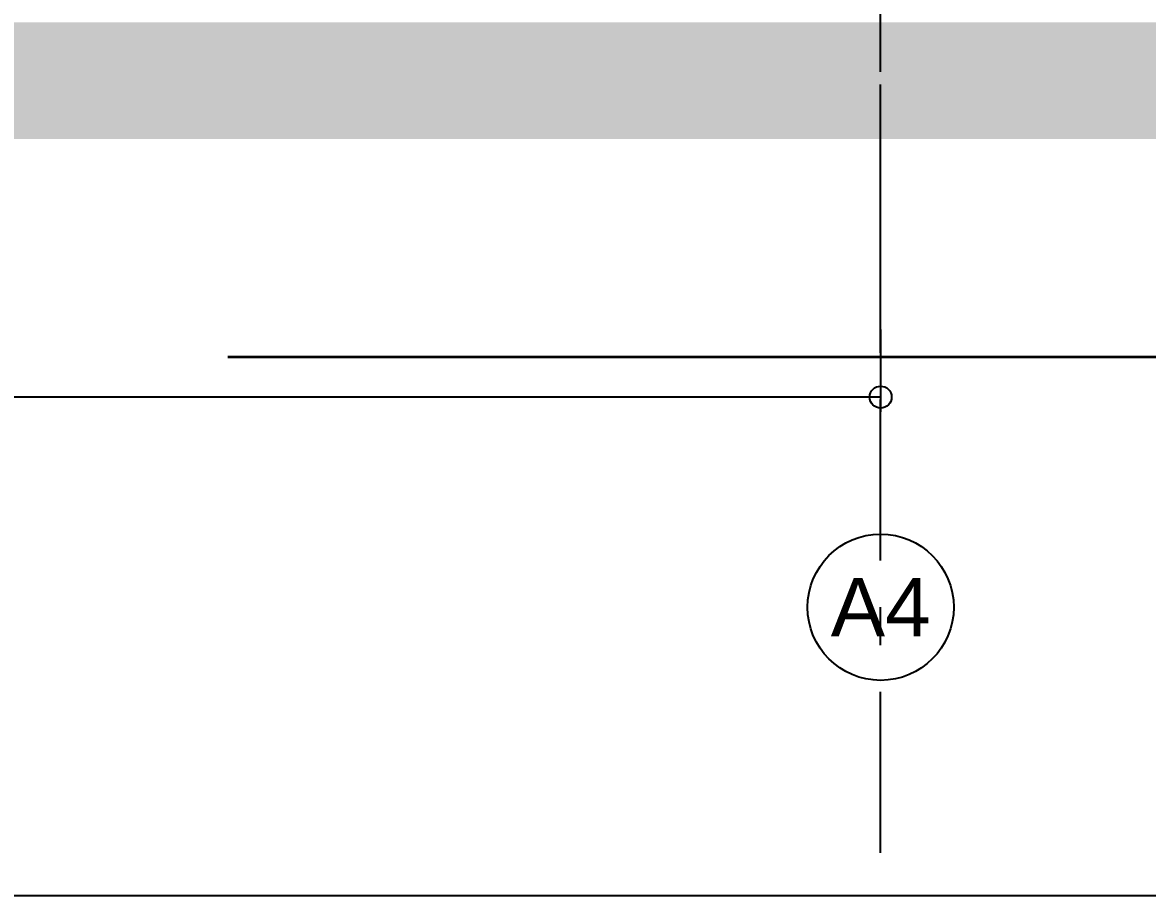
# Model space of a CAD drawing. Header units: millimetres. Extents: x 663313 to 1226001, y 1431724 to 1620898.
# Drawn here: x 964757 to 968605, y 1505819 to 1508805 of the extents above; entities that cross this region are included whole.
import ezdxf
from ezdxf.enums import TextEntityAlignment as Align

# ---------------------------------------------------------------- set-up
doc = ezdxf.new("R2010")
doc.units = ezdxf.units.MM
doc.set_wipeout_variables(frame=1)
for name, pattern in [('CENTER', [50.8, 31.75, -6.35, 6.35, -6.35]), ('DPA_Grid _ Level 100', [1000, 550, -160, 130, -160]), ('TA_GL_000.70000', [1.925, 0.7, -0.175, 0.175, -0.175, 0.7])]:
    doc.linetypes.add(name, pattern=pattern)
doc.layers.add('000 - 0_HIDE_OBJ_FRAMING_DEF_SUB', color=7, linetype='Continuous', plot=False)
for name, color, linetype in [('000 - 0_SYM_DWG_GRID-BUBBLE_MAIN_COLOR_6', 7, 'Continuous'), ('000 - 0_SYM_DWG_GRIDLINE_MAIN_COLOR_251', 7, 'Continuous'), ('000 - 0_SYM_DWG_SLOPE-SYM_TEXT_COLOR_3', 7, 'Continuous'), ('000 - CONCRETE_COL_HATCH_', 7, 'Continuous'), ('000 - CONCRETE_COL_WIPEOUT_', 7, 'Continuous'), ('000 - D I M', 7, 'Continuous'), ('000 - GRID', 7, 'CENTER'), ('_PP-Dim', 7, 'Continuous')]:
    doc.layers.add(name, color=color, linetype=linetype)
doc.styles.add('Arial', font='arial.ttf')
doc.styles.add('FAMELINE_FOR_CKST', font='arial.ttf')
doc.styles.add('TA', font='', dxfattribs={"height": 4.5})
doc.styles.get('TA').set_extended_font_data('Cordia New')
doc.dimstyles.new('FAMELINE-CKST_C-C', dxfattribs={"dimtxt": 0.3, "dimasz": 0.15, "dimexe": 0.1, "dimexo": 0.1, "dimgap": 0.05, "dimtad": 1, "dimzin": 0, "dimdsep": 46, "dimtxsty": 'FAMELINE_FOR_CKST', "dimblk": 'ORIGIN', "dimblk1": 'ORIGIN', "dimblk2": 'ORIGIN', "dimsah": 1, "dimcen": 0.1, "dimdle": 0.1, "dimclrd": 7, "dimclre": 7, "dimclrt": 7, "dimadec": 0, "dimazin": 0, "dimtfac": 1, "dimtix": 1, "dimtmove": 2, "dimatfit": 3, "dimfxl": 1, "dimtolj": 1, "dimtzin": 0, "dimlwd": -1, "dimlwe": -1, "dimarcsym": 0})

# ---------------------------------------------------------------- blocks, each defined once
blk = doc.blocks.new('A$Cbc3bdfda')
at = {"layer": 'Defpoints', "color": 7}
blk.add_lwpolyline([(0, -400), (775, -400), (775, 0), (0, 0)], close=True, dxfattribs=at)
blk = doc.blocks.new('*U4824')
at = {"layer": '000 - 0_SYM_DWG_GRID-BUBBLE_MAIN_COLOR_6', "color": 7}
blk.add_line((35, 0), (30, 0), dxfattribs=at)
blk.add_circle((40, 0), 5, dxfattribs=at)
at = {"layer": '000 - 0_SYM_DWG_GRIDLINE_MAIN_COLOR_251', "color": 7, "linetype": 'ByBlock', "ltscale": 5}
blk.add_line((20, 0), (-303.2, 0), dxfattribs=at)
at = {"color": 7, "style": 'TA', "flags": 1}
blk.add_attdef('LOCATION', (6, -6), '', height=4.5, rotation=270, dxfattribs=at)
at = {"layer": '000 - 0_SYM_DWG_SLOPE-SYM_TEXT_COLOR_3', "color": 7, "style": 'Arial'}
blk.add_attdef('GRID-HEAD', text='', height=4, rotation=90, dxfattribs=at).set_placement((40, 0), align=Align.MIDDLE_CENTER)
blk = doc.blocks.new('_Origin')
at = {"color": 7, "linetype": 'ByBlock', "lineweight": -2}
blk.add_line((0, 0), (-1, 0), dxfattribs=at)
blk.add_circle((0, 0), 0.5, dxfattribs=at)
blk = doc.blocks.new('*D5327')
at = {"layer": '000 - D I M', "color": 7, "transparency": 16777216}
for p, q in [((-14800, 100150), (-14800, 99868.8)), ((0, 100150), (0, 99868.8)), ((-75, 99918.8), (-14725, 99918.8))]:
    blk.add_line(p, q, dxfattribs=at)
at = {"layer": 'Defpoints', "color": 7, "transparency": 16777216}
for p in [(-14800, 100200), (0, 100200), (-14800, 99918.8)]:
    blk.add_point(p, dxfattribs=at)
at = {"layer": '000 - D I M', "color": 7, "transparency": 16777216, "xscale": 75, "yscale": 75, "zscale": 75, "rotation": 180}
blk.add_blockref('_Origin', (-14800, 99918.8), dxfattribs=at)
at = {"layer": '000 - D I M', "color": 7, "transparency": 16777216, "xscale": 75, "yscale": 75, "zscale": 75}
blk.add_blockref('_Origin', (0, 99918.8), dxfattribs=at)
at = {"layer": '000 - D I M', "color": 7, "transparency": 16777216, "insert": (-7400, 100020.3), "char_height": 150, "attachment_point": 5, "style": 'FAMELINE_FOR_CKST'}
blk.add_mtext('\\A1;14800', dxfattribs=at)
blk = doc.blocks.new('W-1-PP18-ST_ENT4_REV00_20260602-153342_ELEVATION_3_EX')
at = {"layer": '000 - 0_HIDE_OBJ_FRAMING_DEF_SUB', "color": 7, "linetype": 'DPA_Grid _ Level 100'}
blk.add_line((0, 98360.1562), (0, 117610.3542), dxfattribs=at)
at = {"layer": '000 - 0_HIDE_OBJ_FRAMING_DEF_SUB', "color": 7, "lineweight": 35}
blk.add_line((-2233.1728, 100056.8353), (12914.2328, 100056.8353), dxfattribs=at)
blk = doc.blocks.new('*U5404')
at = {"layer": '000 - CONCRETE_COL_HATCH_'}
h = blk.add_hatch(dxfattribs=at)
h.set_pattern_fill('EARTH', scale=0.5, angle=45)
h.set_pattern_definition([(45, (46236.545, -831398.828), (0, 4.49012806), [3.175, -3.175]), (45, (46235.703, -831397.986), (0, 4.49012806), [3.175, -3.175]), (45, (46234.8612, -831397.1442), (0, 4.49012806), [3.175, -3.175]), (135, (46234.8612, -831396.583), (-4.49012806, 0), [3.175, -3.175]), (135, (46235.703, -831395.741), (-4.49012806, 0), [3.175, -3.175]), (135, (46236.545, -831394.899), (-4.49012806, 0), [3.175, -3.175])])
h.paths.add_polyline_path([(0, 0), (23118.3, 0), (23118.3, 398), (0, 398)])
blk = doc.blocks.new('W-1-PP18-ST_ENT4_REV00_20260602-145720_ELEVATION_3_DIMS')
at = {"layer": '000 - GRID', "color": 7, "linetype": 'TA_GL_000.70000', "xscale": 50, "yscale": 50, "zscale": 50, "rotation": 270}
blk.add_blockref('*U4824', (0, 101200), dxfattribs=at).add_auto_attribs({'GRID-HEAD': 'A4'})
at = {"layer": '000 - D I M', "color": 7}
dim = blk.add_linear_dim(base=(-14800, 99918.8), p1=(0, 100200), p2=(-14800, 100200), dimstyle='FAMELINE-CKST_C-C', override={"dimscale": 500, "dimdec": 0, "dimlfac": 1, "dimclrd": 7, "dimclre": 7, "dimclrt": 7}, dxfattribs=at)
dim.commit()
dim.dimension.update_dxf_attribs({"geometry": '*D5327', "text_midpoint": (-7400, 100020.3)})

msp = doc.modelspace()

# ---------------------------------------------------------------- block references
at = {"color": 7}
msp.add_blockref('W-1-PP18-ST_ENT4_REV00_20260602-145720_ELEVATION_3_DIMS', (967692.4165, 1407605.0011), dxfattribs=at)
at = {"layer": '_PP-Dim', "color": 7, "xscale": 50, "yscale": 50, "zscale": 50}
msp.add_blockref('A$Cbc3bdfda', (937862.5634, 1525819.1136), dxfattribs=at)

# ---------------------------------------------------------------- next in the draw order: block references
at = {"color": 7}
msp.add_blockref('W-1-PP18-ST_ENT4_REV00_20260602-153342_ELEVATION_3_EX', (967692.4165, 1407605.0011), dxfattribs=at)

# ---------------------------------------------------------------- next in the draw order: block references
msp.add_blockref('*U5404', (949292.4165, 1508407.0012), dxfattribs=at)

doc.saveas('drawing.dxf')
